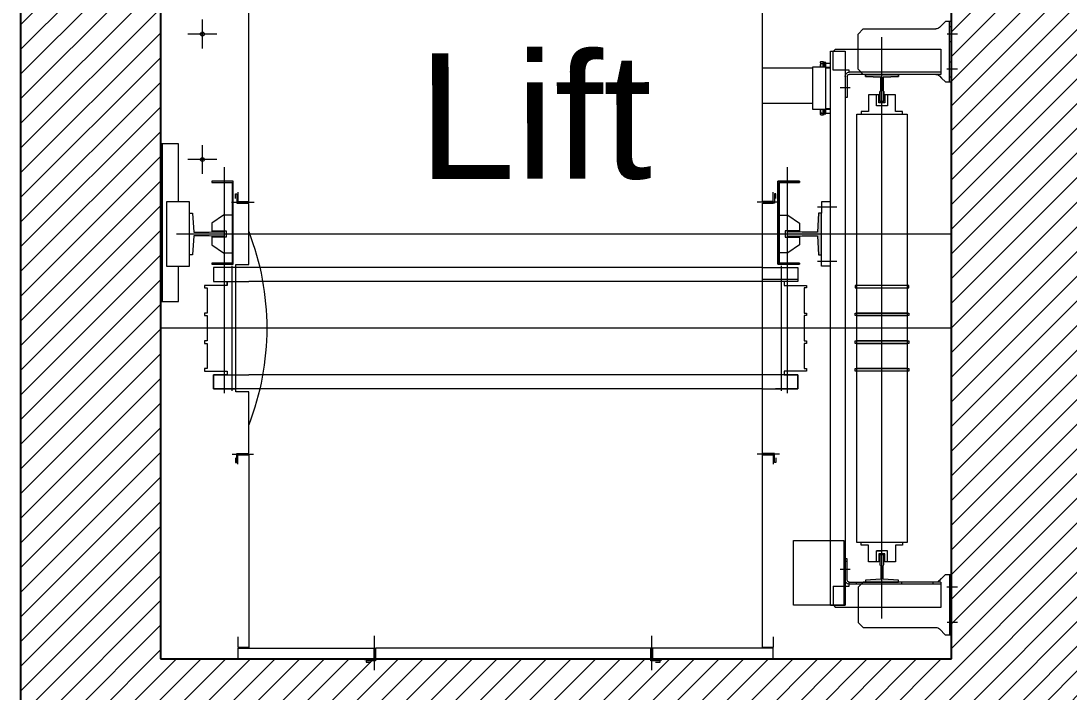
# Model space of a CAD drawing. Header units: metres. Extents: x -322116 to -321123, y -26723 to -26468.
# Drawn here: x -321785.512 to -321783.259, y -26551.816 to -26550.374 of the extents above; entities that cross this region are included whole.
import ezdxf

# ---------------------------------------------------------------- set-up
doc = ezdxf.new("R2010")
doc.units = ezdxf.units.M
doc.header["$LTSCALE"] = 7
doc.header["$MEASUREMENT"] = 0
doc.layers.add('22-1-14-ROAD P2PFGC', color=5, linetype='Continuous')
for name, color, linetype, lineweight in [('A-ANNO-TXT3', 6, 'Continuous', 30), ('A-CONV-EVTR', 2, 'Continuous', 18), ('A-PATT', 8, 'Continuous', 5), ('A-WALL-BLWO', 7, 'Continuous', 40), ('L-Structure', 5, 'Continuous', 15), ('PATT-CONC', 8, 'Continuous', 9), ('plaster', 1, 'Continuous', 0)]:
    doc.layers.add(name, color=color, linetype=linetype, lineweight=lineweight)
doc.styles.get("Standard").update_dxf_attribs({"font": 'romans.shx', "height": 0.5})

# ---------------------------------------------------------------- blocks, each defined once
blk = doc.blocks.new('1 elev')
at = {"layer": 'A-PATT', "extrusion": (2.36417e-21, 1.06473e-05, 1)}
h = blk.add_hatch(color=256, dxfattribs=at)
h.paths.add_polyline_path([(-321710.855, -26488.3134), (-321710.8636, -26488.3134), (-321710.8632, -26488.2917), (-321710.855, -26488.2918)], flags=0)
h.paths.add_polyline_path([(-321710.8625, -26488.2913), (-321710.862, -26488.2902), (-321710.862, -26488.2612), (-321710.8945, -26488.2593), (-321710.8945, -26488.255), (-321710.8241, -26488.255), (-321710.8241, -26488.2593), (-321710.8566, -26488.2612), (-321710.8561, -26488.2913)], flags=0)
for points in [[(-321710.6817, -26488.6632), (-321710.6817, -26488.6605), (-321710.6384, -26488.6605), (-321710.6384, -26488.4872), (-321710.6817, -26488.4872), (-321710.6817, -26488.4845), (-321710.6357, -26488.4845), (-321710.6357, -26488.6632)], [(-321709.4192, -26488.6632), (-321709.4652, -26488.6632), (-321709.4652, -26488.4845), (-321709.4192, -26488.4845), (-321709.4192, -26488.4872), (-321709.4625, -26488.4872), (-321709.4625, -26488.6605), (-321709.4192, -26488.6605)], [(-321710.7296, -26488.6429), (-321710.7296, -26488.5535), (-321710.7231, -26488.5535), (-321710.7207, -26488.5942), (-321710.6876, -26488.5942), (-321710.6832, -26488.5933), (-321710.6557, -26488.5933), (-321710.6557, -26488.6031), (-321710.6832, -26488.6031), (-321710.6876, -26488.6023), (-321710.7207, -26488.6023), (-321710.7231, -26488.6429)]]:
    blk.add_hatch(color=256, dxfattribs=at).paths.add_polyline_path(points, flags=0)
h = blk.add_hatch(color=256, dxfattribs=at)
h.paths.add_polyline_path([(-321710.8945, -26489.3464), (-321710.8945, -26489.3421), (-321710.862, -26489.3401), (-321710.8625, -26489.3101), (-321710.8564, -26489.3104), (-321710.8566, -26489.3112), (-321710.8566, -26489.3401), (-321710.8241, -26489.3421), (-321710.8241, -26489.3464)], flags=0)
h.paths.add_polyline_path([(-321710.8625, -26489.3101), (-321710.8628, -26489.3098), (-321710.8558, -26489.3098)], flags=0)
h.paths.add_polyline_path([(-321710.8632, -26489.3097), (-321710.8636, -26489.3096), (-321710.8636, -26489.288), (-321710.855, -26489.288), (-321710.8554, -26489.3097)], flags=0)
at = {"layer": 'A-CONV-EVTR', "extrusion": (2.36417e-21, 1.06473e-05, 1)}
for p, q in [((-321710.6027, -26488.5284, 0), (-321710.6027, -26488.1145, 0)), ((-321709.4982, -26488.5284, 0), (-321709.4982, -26488.1145, 0)), ((-321711.0087, -26488.1413, 0), (-321710.9957, -26488.1413, 0)), ((-321711.0087, -26488.2712, 0), (-321711.0087, -26488.1413, 0)), ((-321711.0044, -26488.2712, 0), (-321711.0044, -26488.1413, 0)), ((-321710.9957, -26488.1413, 0), (-321710.9827, -26488.1543, 0)), ((-321709.3986, -26488.1993, 0), (-321709.3986, -26488.1374, 0)), ((-321711.0219, -26488.1683, 0), (-321710.9991, -26488.1683, 0)), ((-321711.0044, -26488.1521, 0), (-321711.0087, -26488.1521, 0)), ((-321710.8192, -26488.1575, 0), (-321710.975, -26488.1575, 0)), ((-321710.8084, -26488.1683, 0), (-321710.8192, -26488.1575, 0)), ((-321710.8084, -26488.2008, 0), (-321710.8084, -26488.1683, 0)), ((-321709.4296, -26488.1683, 0), (-321709.3676, -26488.1683, 0)), ((-321711.0044, -26488.1846, 0), (-321711.0087, -26488.1846, 0)), ((-321710.8593, -26489.4245, 0), (-321710.8593, -26488.175, 0)), ((-321710.986, -26488.2008, 0), (-321710.986, -26488.255, 0)), ((-321710.7597, -26488.2008, 0), (-321710.986, -26488.2008, 0)), ((-321710.8084, -26488.2441, 0), (-321710.8084, -26488.2008, 0)), ((-321710.7802, -26488.2052, 0), (-321710.7802, -26489.3962, 0)), ((-321710.7488, -26488.2052, 0), (-321710.7802, -26488.2052, 0)), ((-321710.7553, -26488.2052, 0), (-321710.7597, -26488.2008, 0)), ((-321710.7543, -26488.2062, 0), (-321710.7553, -26488.2052, 0)), ((-321710.7543, -26488.2463, 0), (-321710.7543, -26488.2062, 0)), ((-321710.7488, -26489.3962, 0), (-321710.7488, -26488.2052, 0)), ((-321711.0044, -26488.2279, 0), (-321711.0087, -26488.2279, 0)), ((-321710.7386, -26488.2311, 0), (-321710.7488, -26488.2311, 0)), ((-321710.7386, -26488.2295, 0), (-321710.7348, -26488.2295, 0)), ((-321710.7386, -26488.2409, 0), (-321710.7386, -26488.2295, 0)), ((-321710.738, -26488.2295, 0), (-321710.738, -26488.34, 0)), ((-321710.7348, -26488.2279, 0), (-321710.7348, -26488.2387, 0)), ((-321710.733, -26488.2279, 0), (-321710.7348, -26488.2279, 0)), ((-321710.7329, -26488.2273, 0), (-321710.733, -26488.2387, 0)), ((-321710.733, -26488.2387, 0), (-321710.733, -26488.2279, 0)), ((-321710.728, -26488.2273, 0), (-321710.7329, -26488.2273, 0)), ((-321710.728, -26488.2314, 0), (-321710.7329, -26488.2314, 0)), ((-321710.728, -26488.2273, 0), (-321710.7278, -26488.2276, 0)), ((-321710.7274, -26488.2284, 0), (-321710.728, -26488.2273, 0)), ((-321710.728, -26488.2314, 0), (-321710.7279, -26488.2312, 0)), ((-321710.7278, -26488.2319, 0), (-321710.728, -26488.2314, 0)), ((-321710.7279, -26488.2312, 0), (-321710.7278, -26488.231, 0)), ((-321710.7278, -26488.2276, 0), (-321710.7277, -26488.2279, 0)), ((-321710.7278, -26488.231, 0), (-321710.7277, -26488.2308, 0)), ((-321710.7277, -26488.2325, 0), (-321710.7278, -26488.2319, 0)), ((-321710.7277, -26488.2279, 0), (-321710.7276, -26488.2281, 0)), ((-321710.7277, -26488.2308, 0), (-321710.7276, -26488.2306, 0)), ((-321710.7276, -26488.233, 0), (-321710.7277, -26488.2325, 0)), ((-321710.7277, -26488.2383, 0), (-321710.7276, -26488.2379, 0)), ((-321710.7276, -26488.2281, 0), (-321710.7275, -26488.2284, 0)), ((-321710.7276, -26488.2306, 0), (-321710.7275, -26488.2304, 0)), ((-321710.7275, -26488.2335, 0), (-321710.7276, -26488.233, 0)), ((-321710.7276, -26488.2379, 0), (-321710.7275, -26488.2375, 0)), ((-321710.7275, -26488.2284, 0), (-321710.7274, -26488.2387, 0)), ((-321710.7275, -26488.2302, 0), (-321710.7274, -26488.23, 0)), ((-321710.7275, -26488.2304, 0), (-321710.7275, -26488.2302, 0)), ((-321710.7274, -26488.234, 0), (-321710.7275, -26488.2335, 0)), ((-321710.7275, -26488.2371, 0), (-321710.7274, -26488.2367, 0)), ((-321710.7275, -26488.2375, 0), (-321710.7275, -26488.2371, 0)), ((-321710.7274, -26488.2286, 0), (-321710.7274, -26488.2284, 0)), ((-321710.7274, -26488.2289, 0), (-321710.7274, -26488.2286, 0)), ((-321710.7274, -26488.2291, 0), (-321710.7274, -26488.2289, 0)), ((-321710.7274, -26488.2294, 0), (-321710.7274, -26488.2291, 0)), ((-321710.7274, -26488.2296, 0), (-321710.7274, -26488.2294, 0)), ((-321710.7274, -26488.2298, 0), (-321710.7274, -26488.2296, 0)), ((-321710.7274, -26488.23, 0), (-321710.7274, -26488.2298, 0)), ((-321710.7274, -26488.2345, 0), (-321710.7274, -26488.234, 0)), ((-321710.7274, -26488.235, 0), (-321710.7274, -26488.2345, 0)), ((-321710.7274, -26488.2355, 0), (-321710.7274, -26488.235, 0)), ((-321710.7274, -26488.2359, 0), (-321710.7274, -26488.2355, 0)), ((-321710.7274, -26488.2363, 0), (-321710.7274, -26488.2359, 0)), ((-321710.7274, -26488.2367, 0), (-321710.7274, -26488.2363, 0)), ((-321711.0219, -26488.2441, 0), (-321710.9986, -26488.2441, 0)), ((-321711.0044, -26488.2604, 0), (-321711.0087, -26488.2604, 0)), ((-321710.9827, -26488.2581, 0), (-321710.9876, -26488.2631, 0)), ((-321710.986, -26488.2506, 0), (-321710.7889, -26488.2506, 0)), ((-321710.986, -26488.255, 0), (-321710.7889, -26488.255, 0)), ((-321710.9209, -26488.255, 0), (-321710.8192, -26488.255, 0)), ((-321710.8945, -26488.255, 0), (-321710.8945, -26488.2593, 0)), ((-321710.8241, -26488.255, 0), (-321710.8945, -26488.255, 0)), ((-321710.8945, -26488.2593, 0), (-321710.862, -26488.2612, 0)), ((-321710.8566, -26488.2612, 0), (-321710.8241, -26488.2593, 0)), ((-321710.8241, -26488.2593, 0), (-321710.8241, -26488.255, 0)), ((-321710.8192, -26488.255, 0), (-321710.8084, -26488.2441, 0)), ((-321710.7889, -26488.2463, 0), (-321710.7802, -26488.2463, 0)), ((-321710.7889, -26488.2506, 0), (-321710.7889, -26488.2463, 0)), ((-321710.7846, -26488.2593, 0), (-321710.7846, -26488.3048, 0)), ((-321710.7802, -26488.2463, 0), (-321710.7543, -26488.2463, 0)), ((-321710.7386, -26488.2398, 0), (-321710.7488, -26488.2398, 0)), ((-321710.738, -26488.2409, 0), (-321710.7488, -26488.2409, 0)), ((-321710.7386, -26488.34, 0), (-321710.7386, -26488.2409, 0)), ((-321710.7109, -26488.2387, 0), (-321710.738, -26488.2387, 0)), ((-321710.7278, -26488.2387, 0), (-321710.7277, -26488.2383, 0)), ((-321710.7109, -26488.3308, 0), (-321710.7109, -26488.2387, 0)), ((-321710.6027, -26488.2409, 0), (-321710.7109, -26488.2409, 0)), ((-321710.9957, -26488.2712, 0), (-321711.0087, -26488.2712, 0)), ((-321710.9876, -26488.2631, 0), (-321710.9957, -26488.2712, 0)), ((-321710.862, -26488.2612, 0), (-321710.862, -26488.2902, 0)), ((-321710.8566, -26488.2902, 0), (-321710.8566, -26488.2612, 0)), ((-321710.7696, -26488.2831, 0), (-321710.7907, -26488.2831, 0)), ((-321710.8885, -26488.2988, 0), (-321710.8658, -26488.2988, 0)), ((-321710.8885, -26488.3345, 0), (-321710.8885, -26488.2988, 0)), ((-321710.8712, -26488.2988, 0), (-321710.8712, -26488.3226, 0)), ((-321710.8658, -26488.2988, 0), (-321710.8658, -26488.3161, 0)), ((-321710.8636, -26488.2918, 0), (-321710.8636, -26488.3134, 0)), ((-321710.855, -26488.3134, 0), (-321710.855, -26488.2918, 0)), ((-321710.8528, -26488.2988, 0), (-321710.8301, -26488.2988, 0)), ((-321710.8528, -26488.3161, 0), (-321710.8528, -26488.2988, 0)), ((-321710.8474, -26488.3226, 0), (-321710.8474, -26488.2988, 0)), ((-321710.8301, -26488.2988, 0), (-321710.8301, -26488.3345, 0)), ((-321710.7846, -26488.3048, 0), (-321710.7802, -26488.3048, 0)), ((-321710.8712, -26488.3226, 0), (-321710.8593, -26488.3226, 0)), ((-321710.8658, -26488.3161, 0), (-321710.8593, -26488.3161, 0)), ((-321710.8636, -26488.3134, 0), (-321710.855, -26488.3134, 0)), ((-321710.8593, -26488.3161, 0), (-321710.8528, -26488.3161, 0)), ((-321710.8593, -26488.3226, 0), (-321710.8474, -26488.3226, 0)), ((-321710.6027, -26488.3167, 0), (-321710.7109, -26488.3167, 0)), ((-321710.9134, -26488.3405, 0), (-321710.9134, -26488.8819, 0)), ((-321710.8052, -26488.3405, 0), (-321710.9134, -26488.3405, 0)), ((-321710.9037, -26488.3345, 0), (-321710.8885, -26488.3345, 0)), ((-321710.9037, -26488.3405, 0), (-321710.9037, -26488.3345, 0)), ((-321710.8301, -26488.3345, 0), (-321710.8149, -26488.3345, 0)), ((-321710.8149, -26488.3345, 0), (-321710.8149, -26488.3405, 0)), ((-321710.8052, -26488.8819, 0), (-321710.8052, -26488.3405, 0)), ((-321710.738, -26488.3286, 0), (-321710.7488, -26488.3286, 0)), ((-321710.7386, -26488.3297, 0), (-321710.7488, -26488.3297, 0)), ((-321710.7386, -26488.3383, 0), (-321710.7488, -26488.3383, 0)), ((-321710.7386, -26488.34, 0), (-321710.7386, -26488.3286, 0)), ((-321710.7348, -26488.34, 0), (-321710.7386, -26488.34, 0)), ((-321710.738, -26488.34, 0), (-321710.7386, -26488.34, 0)), ((-321710.738, -26488.3308, 0), (-321710.7109, -26488.3308, 0)), ((-321710.7348, -26488.34, 0), (-321710.738, -26488.34, 0)), ((-321710.7348, -26488.3308, 0), (-321710.7348, -26488.34, 0)), ((-321710.7348, -26488.3416, 0), (-321710.7348, -26488.3308, 0)), ((-321710.733, -26488.3416, 0), (-321710.7348, -26488.3416, 0)), ((-321710.733, -26488.3308, 0), (-321710.733, -26488.3416, 0)), ((-321710.7329, -26488.3421, 0), (-321710.733, -26488.3308, 0)), ((-321710.728, -26488.3381, 0), (-321710.7329, -26488.3381, 0)), ((-321710.728, -26488.3421, 0), (-321710.7329, -26488.3421, 0)), ((-321710.7278, -26488.3375, 0), (-321710.728, -26488.3381, 0)), ((-321710.728, -26488.3381, 0), (-321710.7279, -26488.3383, 0)), ((-321710.7274, -26488.341, 0), (-321710.728, -26488.3421, 0)), ((-321710.728, -26488.3421, 0), (-321710.7278, -26488.3419, 0)), ((-321710.7279, -26488.3383, 0), (-321710.7278, -26488.3385, 0)), ((-321710.7278, -26488.3308, 0), (-321710.7277, -26488.3312, 0)), ((-321710.7277, -26488.337, 0), (-321710.7278, -26488.3375, 0)), ((-321710.7278, -26488.3385, 0), (-321710.7277, -26488.3387, 0)), ((-321710.7278, -26488.3419, 0), (-321710.7277, -26488.3416, 0)), ((-321710.7277, -26488.3312, 0), (-321710.7276, -26488.3316, 0)), ((-321710.7276, -26488.3365, 0), (-321710.7277, -26488.337, 0)), ((-321710.7277, -26488.3387, 0), (-321710.7276, -26488.3389, 0)), ((-321710.7277, -26488.3416, 0), (-321710.7276, -26488.3414, 0)), ((-321710.7276, -26488.3316, 0), (-321710.7275, -26488.332, 0)), ((-321710.7275, -26488.336, 0), (-321710.7276, -26488.3365, 0)), ((-321710.7276, -26488.3389, 0), (-321710.7275, -26488.3391, 0)), ((-321710.7276, -26488.3414, 0), (-321710.7275, -26488.3411, 0)), ((-321710.7275, -26488.3411, 0), (-321710.7274, -26488.3308, 0)), ((-321710.7275, -26488.332, 0), (-321710.7275, -26488.3324, 0)), ((-321710.7275, -26488.3324, 0), (-321710.7274, -26488.3328, 0)), ((-321710.7274, -26488.3355, 0), (-321710.7275, -26488.336, 0)), ((-321710.7275, -26488.3391, 0), (-321710.7275, -26488.3393, 0)), ((-321710.7275, -26488.3393, 0), (-321710.7274, -26488.3395, 0)), ((-321710.7274, -26488.3328, 0), (-321710.7274, -26488.3332, 0)), ((-321710.7274, -26488.3332, 0), (-321710.7274, -26488.3336, 0)), ((-321710.7274, -26488.3336, 0), (-321710.7274, -26488.334, 0)), ((-321710.7274, -26488.334, 0), (-321710.7274, -26488.3345, 0)), ((-321710.7274, -26488.3345, 0), (-321710.7274, -26488.335, 0)), ((-321710.7274, -26488.335, 0), (-321710.7274, -26488.3355, 0)), ((-321710.7274, -26488.3395, 0), (-321710.7274, -26488.3397, 0)), ((-321710.7274, -26488.3397, 0), (-321710.7274, -26488.3399, 0)), ((-321710.7274, -26488.3399, 0), (-321710.7274, -26488.3401, 0)), ((-321710.7274, -26488.3401, 0), (-321710.7274, -26488.3404, 0)), ((-321710.7274, -26488.3404, 0), (-321710.7274, -26488.3406, 0)), ((-321710.7274, -26488.3406, 0), (-321710.7274, -26488.3409, 0)), ((-321710.7274, -26488.3409, 0), (-321710.7274, -26488.341, 0)), ((-321709.3986, -26488.4689, 0), (-321709.3986, -26488.407, 0)), ((-321709.3477, -26488.4044, 0), (-321709.3087, -26488.4044, 0)), ((-321709.3477, -26488.5292, 0), (-321709.3477, -26488.4044, 0)), ((-321709.3132, -26488.7433, 0), (-321709.3132, -26488.4044, 0)), ((-321709.3087, -26488.4044, 0), (-321709.3087, -26488.5738, 0)), ((-321709.4296, -26488.438, 0), (-321709.3676, -26488.438, 0)), ((-321710.6557, -26488.4548, 0), (-321710.6557, -26488.9404, 0)), ((-321709.4452, -26488.4548, 0), (-321709.4452, -26488.9404, 0)), ((-321709.3477, -26488.5183, 0), (-321709.3477, -26488.4454, 0)), ((-321710.6817, -26488.4845, 0), (-321710.6817, -26488.4872, 0)), ((-321710.6357, -26488.4845, 0), (-321710.6817, -26488.4845, 0)), ((-321710.6357, -26488.5982, 0), (-321710.6357, -26488.4845, 0)), ((-321709.4652, -26488.4845, 0), (-321709.4192, -26488.4845, 0)), ((-321709.4652, -26488.5982, 0), (-321709.4652, -26488.4845, 0)), ((-321709.4192, -26488.4845, 0), (-321709.4192, -26488.4872, 0)), ((-321710.6817, -26488.4872, 0), (-321710.6384, -26488.4872, 0)), ((-321710.6384, -26488.4872, 0), (-321710.6384, -26488.5982, 0)), ((-321710.6257, -26488.5284, 0), (-321710.6257, -26488.5083, 0)), ((-321709.4752, -26488.5083, 0), (-321709.4752, -26488.5284, 0)), ((-321709.4625, -26488.4872, 0), (-321709.4625, -26488.5982, 0)), ((-321709.4192, -26488.4872, 0), (-321709.4625, -26488.4872, 0)), ((-321710.7491, -26488.5292, 0), (-321710.7296, -26488.5292, 0)), ((-321710.7296, -26488.5292, 0), (-321710.7296, -26488.5535, 0)), ((-321710.6394, -26488.53, 0), (-321710.5912, -26488.53, 0)), ((-321710.6311, -26488.5119, 0), (-321710.6284, -26488.5119, 0)), ((-321710.6311, -26488.5219, 0), (-321710.6311, -26488.5119, 0)), ((-321710.6284, -26488.5119, 0), (-321710.6284, -26488.5316, 0)), ((-321710.6257, -26488.5284, 0), (-321710.6027, -26488.5284, 0)), ((-321710.6027, -26488.5284, 0), (-321710.6257, -26488.5284, 0)), ((-321709.4615, -26488.53, 0), (-321709.5097, -26488.53, 0)), ((-321709.4752, -26488.5284, 0), (-321709.4982, -26488.5284, 0)), ((-321709.4725, -26488.5119, 0), (-321709.4725, -26488.5316, 0)), ((-321709.4698, -26488.5119, 0), (-321709.4725, -26488.5119, 0)), ((-321709.4698, -26488.5219, 0), (-321709.4698, -26488.5119, 0)), ((-321709.3712, -26488.5292, 0), (-321709.3214, -26488.5292, 0)), ((-321709.3712, -26488.6672, 0), (-321709.3712, -26488.5292, 0)), ((-321709.3214, -26488.5292, 0), (-321709.3214, -26488.6672, 0)), ((-321710.7209, -26488.54, 0), (-321710.7625, -26488.54, 0)), ((-321710.6284, -26488.5316, 0), (-321710.6027, -26488.5316, 0)), ((-321710.6027, -26488.5316, 0), (-321710.6254, -26488.5316, 0)), ((-321710.6027, -26489.0698, 0), (-321710.6027, -26488.5316, 0)), ((-321709.4725, -26488.5316, 0), (-321709.4982, -26488.5316, 0)), ((-321709.4982, -26488.6637, 0), (-321709.4982, -26488.5323, 0)), ((-321710.7296, -26488.6429, 0), (-321710.7296, -26488.5535, 0)), ((-321710.7296, -26488.5535, 0), (-321710.7231, -26488.5535, 0)), ((-321710.7231, -26488.5535, 0), (-321710.7207, -26488.5942, 0)), ((-321710.6568, -26488.5576, 0), (-321710.6817, -26488.5749, 0)), ((-321710.6817, -26488.5749, 0), (-321710.6817, -26488.5912, 0)), ((-321710.6384, -26488.5576, 0), (-321710.6568, -26488.5576, 0)), ((-321709.4625, -26488.5576, 0), (-321709.4441, -26488.5576, 0)), ((-321709.4441, -26488.5576, 0), (-321709.4192, -26488.5749, 0)), ((-321709.4192, -26488.5749, 0), (-321709.4192, -26488.5912, 0)), ((-321709.3777, -26488.5535, 0), (-321709.3802, -26488.5942, 0)), ((-321709.3712, -26488.5535, 0), (-321709.3777, -26488.5535, 0)), ((-321709.3712, -26488.6429, 0), (-321709.3712, -26488.5535, 0)), ((-321709.3087, -26488.5738, 0), (-321709.3087, -26488.7433, 0)), ((-321711.0087, -26488.5982, 0), (-321709.3427, -26488.5982, 0)), ((-321710.7207, -26488.5942, 0), (-321710.6876, -26488.5942, 0)), ((-321710.6876, -26488.5942, 0), (-321710.6832, -26488.5933, 0)), ((-321710.6832, -26488.5933, 0), (-321710.6557, -26488.5933, 0)), ((-321710.6817, -26488.5912, 0), (-321710.6514, -26488.5912, 0)), ((-321710.6557, -26488.5933, 0), (-321710.6557, -26488.6031, 0)), ((-321710.6514, -26488.5912, 0), (-321710.6514, -26488.5982, 0)), ((-321710.6514, -26488.5982, 0), (-321710.6514, -26488.6053, 0)), ((-321710.6384, -26488.5982, 0), (-321710.6384, -26488.6605, 0)), ((-321710.6357, -26488.6632, 0), (-321710.6357, -26488.5982, 0)), ((-321709.4652, -26488.6632, 0), (-321709.4652, -26488.5982, 0)), ((-321709.4625, -26488.5982, 0), (-321709.4625, -26488.6605, 0)), ((-321709.4495, -26488.5912, 0), (-321709.4495, -26488.5982, 0)), ((-321709.4192, -26488.5912, 0), (-321709.4495, -26488.5912, 0)), ((-321709.4495, -26488.5982, 0), (-321709.4495, -26488.6053, 0)), ((-321709.4452, -26488.5933, 0), (-321709.4452, -26488.6031, 0)), ((-321709.4176, -26488.5933, 0), (-321709.4452, -26488.5933, 0)), ((-321709.4133, -26488.5942, 0), (-321709.4176, -26488.5933, 0)), ((-321709.3802, -26488.5942, 0), (-321709.4133, -26488.5942, 0)), ((-321710.7207, -26488.6023, 0), (-321710.7231, -26488.6429, 0)), ((-321710.6876, -26488.6023, 0), (-321710.7207, -26488.6023, 0)), ((-321710.6832, -26488.6031, 0), (-321710.6876, -26488.6023, 0)), ((-321710.6557, -26488.6031, 0), (-321710.6832, -26488.6031, 0)), ((-321710.6817, -26488.6053, 0), (-321710.6817, -26488.6215, 0)), ((-321710.6514, -26488.6053, 0), (-321710.6817, -26488.6053, 0)), ((-321709.4495, -26488.6053, 0), (-321709.4192, -26488.6053, 0)), ((-321709.4452, -26488.6031, 0), (-321709.4176, -26488.6031, 0)), ((-321709.4192, -26488.6053, 0), (-321709.4192, -26488.6215, 0)), ((-321709.4176, -26488.6031, 0), (-321709.4133, -26488.6023, 0)), ((-321709.4133, -26488.6023, 0), (-321709.3802, -26488.6023, 0)), ((-321709.3802, -26488.6023, 0), (-321709.3777, -26488.6429, 0)), ((-321710.7231, -26488.6429, 0), (-321710.7296, -26488.6429, 0)), ((-321710.7296, -26488.6672, 0), (-321710.7296, -26488.6429, 0)), ((-321710.6817, -26488.6215, 0), (-321710.6568, -26488.6388, 0)), ((-321710.6568, -26488.6388, 0), (-321710.6384, -26488.6388, 0)), ((-321709.4441, -26488.6388, 0), (-321709.4625, -26488.6388, 0)), ((-321709.4192, -26488.6215, 0), (-321709.4441, -26488.6388, 0)), ((-321709.3777, -26488.6429, 0), (-321709.3712, -26488.6429, 0)), ((-321710.7209, -26488.6564, 0), (-321710.7625, -26488.6564, 0)), ((-321710.6817, -26488.6605, 0), (-321710.6817, -26488.6632, 0)), ((-321710.6384, -26488.6605, 0), (-321710.6817, -26488.6605, 0)), ((-321710.6817, -26488.6632, 0), (-321710.6357, -26488.6632, 0)), ((-321709.4706, -26488.6637, 0), (-321709.4982, -26488.6637, 0)), ((-321709.4706, -26488.9377, 0), (-321709.4706, -26488.6637, 0)), ((-321709.4192, -26488.6632, 0), (-321709.4652, -26488.6632, 0)), ((-321709.4625, -26488.6605, 0), (-321709.4192, -26488.6605, 0)), ((-321709.4192, -26488.6605, 0), (-321709.4192, -26488.6632, 0)), ((-321710.7491, -26488.6672, 0), (-321710.7296, -26488.6672, 0)), ((-321710.6785, -26488.6702, 0), (-321710.6785, -26488.7005, 0)), ((-321710.6027, -26488.6702, 0), (-321710.6785, -26488.6702, 0)), ((-321710.6785, -26488.6702, 0), (-321710.6785, -26488.7005, 0)), ((-321710.6303, -26488.6702, 0), (-321710.6785, -26488.6702, 0)), ((-321710.6433, -26488.9351, 0), (-321710.6433, -26488.6663, 0)), ((-321710.6027, -26488.6702, 0), (-321710.0667, -26488.6702, 0)), ((-321710.0667, -26488.6702, 0), (-321709.4982, -26488.6702, 0)), ((-321709.4982, -26488.6702, 0), (-321709.4224, -26488.6702, 0)), ((-321709.4706, -26488.6702, 0), (-321709.4224, -26488.6702, 0)), ((-321709.463, -26488.9351, 0), (-321709.463, -26488.6663, 0)), ((-321709.4224, -26488.6702, 0), (-321709.4224, -26488.7005, 0)), ((-321709.4224, -26488.6702, 0), (-321709.4224, -26488.7005, 0)), ((-321709.3214, -26488.6672, 0), (-321709.3712, -26488.6672, 0)), ((-321709.3477, -26488.7433, 0), (-321709.3477, -26488.6672, 0)), ((-321710.9167, -26488.7087, 0), (-321710.8593, -26488.7087, 0)), ((-321710.9167, -26488.7141, 0), (-321710.9167, -26488.7087, 0)), ((-321710.8593, -26488.7087, 0), (-321710.8019, -26488.7087, 0)), ((-321710.8019, -26488.7087, 0), (-321710.8019, -26488.7141, 0)), ((-321710.6974, -26488.7087, 0), (-321710.6974, -26488.7141, 0)), ((-321710.6492, -26488.7087, 0), (-321710.6974, -26488.7087, 0)), ((-321710.6785, -26488.6962, 0), (-321710.6027, -26488.6962, 0)), ((-321710.6785, -26488.7005, 0), (-321710.6027, -26488.7005, 0)), ((-321710.6785, -26488.7005, 0), (-321710.6492, -26488.7005, 0)), ((-321710.6492, -26488.7005, 0), (-321710.6492, -26488.7087, 0)), ((-321710.6027, -26488.7005, 0), (-321710.0667, -26488.7005, 0)), ((-321710.0667, -26488.7005, 0), (-321709.4982, -26488.7005, 0)), ((-321709.4224, -26488.7005, 0), (-321709.4982, -26488.7005, 0)), ((-321709.4516, -26488.7087, 0), (-321709.4516, -26488.7005, 0)), ((-321709.4516, -26488.7005, 0), (-321709.4516, -26488.7087, 0)), ((-321709.4224, -26488.7005, 0), (-321709.4516, -26488.7005, 0)), ((-321709.4516, -26488.7087, 0), (-321709.4035, -26488.7087, 0)), ((-321709.4035, -26488.7087, 0), (-321709.4035, -26488.7141, 0)), ((-321710.8593, -26488.7141, 0), (-321710.9167, -26488.7141, 0)), ((-321710.9134, -26488.7141, 0), (-321710.9134, -26488.7682, 0)), ((-321710.8593, -26488.7141, 0), (-321710.9134, -26488.7141, 0)), ((-321710.8019, -26488.7141, 0), (-321710.8593, -26488.7141, 0)), ((-321710.8052, -26488.7141, 0), (-321710.8593, -26488.7141, 0)), ((-321710.8052, -26488.7682, 0), (-321710.8052, -26488.7141, 0)), ((-321710.6974, -26488.7141, 0), (-321710.692, -26488.7141, 0)), ((-321710.692, -26488.7141, 0), (-321710.692, -26488.7682, 0)), ((-321709.4089, -26488.7141, 0), (-321709.4089, -26488.7682, 0)), ((-321709.4035, -26488.7141, 0), (-321709.4089, -26488.7141, 0)), ((-321709.3087, -26488.7433, 0), (-321709.3477, -26488.7433, 0)), ((-321710.9167, -26488.7682, 0), (-321710.9167, -26488.7736, 0)), ((-321710.8593, -26488.7682, 0), (-321710.9167, -26488.7682, 0)), ((-321710.9167, -26488.7736, 0), (-321710.8593, -26488.7736, 0)), ((-321710.9134, -26488.7682, 0), (-321710.8593, -26488.7682, 0)), ((-321710.9134, -26488.7736, 0), (-321710.9134, -26488.8278, 0)), ((-321710.8593, -26488.7736, 0), (-321710.9134, -26488.7736, 0)), ((-321710.8019, -26488.7682, 0), (-321710.8593, -26488.7682, 0)), ((-321710.8593, -26488.7682, 0), (-321710.8052, -26488.7682, 0)), ((-321710.8593, -26488.7736, 0), (-321710.8019, -26488.7736, 0)), ((-321710.8052, -26488.7736, 0), (-321710.8593, -26488.7736, 0)), ((-321710.8052, -26488.8278, 0), (-321710.8052, -26488.7736, 0)), ((-321710.8019, -26488.7736, 0), (-321710.8019, -26488.7682, 0)), ((-321710.6974, -26488.7682, 0), (-321710.6974, -26488.7736, 0)), ((-321710.692, -26488.7682, 0), (-321710.6974, -26488.7682, 0)), ((-321710.6974, -26488.7736, 0), (-321710.692, -26488.7736, 0)), ((-321710.692, -26488.7736, 0), (-321710.692, -26488.8278, 0)), ((-321709.4089, -26488.7682, 0), (-321709.4035, -26488.7682, 0)), ((-321709.4089, -26488.7736, 0), (-321709.4089, -26488.8278, 0)), ((-321709.4035, -26488.7736, 0), (-321709.4089, -26488.7736, 0)), ((-321709.4035, -26488.7682, 0), (-321709.4035, -26488.7736, 0)), ((-321711.0087, -26488.8007, 0), (-321709.3087, -26488.8007, 0)), ((-321710.9167, -26488.8278, 0), (-321710.9167, -26488.8332, 0)), ((-321710.8593, -26488.8278, 0), (-321710.9167, -26488.8278, 0)), ((-321710.9167, -26488.8332, 0), (-321710.8593, -26488.8332, 0)), ((-321710.9134, -26488.8278, 0), (-321710.8593, -26488.8278, 0)), ((-321710.9134, -26488.8332, 0), (-321710.9134, -26488.8873, 0)), ((-321710.8593, -26488.8332, 0), (-321710.9134, -26488.8332, 0)), ((-321710.8593, -26488.8278, 0), (-321710.8052, -26488.8278, 0)), ((-321710.8019, -26488.8278, 0), (-321710.8593, -26488.8278, 0)), ((-321710.8593, -26488.8332, 0), (-321710.8019, -26488.8332, 0)), ((-321710.8052, -26488.8332, 0), (-321710.8593, -26488.8332, 0)), ((-321710.8052, -26488.8873, 0), (-321710.8052, -26488.8332, 0)), ((-321710.8019, -26488.8332, 0), (-321710.8019, -26488.8278, 0)), ((-321710.6974, -26488.8278, 0), (-321710.6974, -26488.8332, 0)), ((-321710.692, -26488.8278, 0), (-321710.6974, -26488.8278, 0)), ((-321710.6974, -26488.8332, 0), (-321710.692, -26488.8332, 0)), ((-321710.692, -26488.8332, 0), (-321710.692, -26488.8873, 0)), ((-321709.4089, -26488.8278, 0), (-321709.4035, -26488.8278, 0)), ((-321709.4089, -26488.8332, 0), (-321709.4089, -26488.8873, 0)), ((-321709.4035, -26488.8332, 0), (-321709.4089, -26488.8332, 0)), ((-321709.4035, -26488.8278, 0), (-321709.4035, -26488.8332, 0)), ((-321710.9167, -26488.8873, 0), (-321710.9167, -26488.8927, 0)), ((-321710.8593, -26488.8873, 0), (-321710.9167, -26488.8873, 0)), ((-321710.9134, -26488.8819, 0), (-321710.9134, -26489.2609, 0)), ((-321710.9134, -26488.8873, 0), (-321710.8593, -26488.8873, 0)), ((-321710.8593, -26488.8873, 0), (-321710.8052, -26488.8873, 0)), ((-321710.8019, -26488.8873, 0), (-321710.8593, -26488.8873, 0)), ((-321710.8052, -26489.2609, 0), (-321710.8052, -26488.8819, 0)), ((-321710.8019, -26488.8927, 0), (-321710.8019, -26488.8873, 0)), ((-321710.6974, -26488.8873, 0), (-321710.6974, -26488.8927, 0)), ((-321710.692, -26488.8873, 0), (-321710.6974, -26488.8873, 0)), ((-321709.4089, -26488.8873, 0), (-321709.4035, -26488.8873, 0)), ((-321709.4035, -26488.8873, 0), (-321709.4035, -26488.8927, 0)), ((-321710.9167, -26488.8927, 0), (-321710.8593, -26488.8927, 0)), ((-321710.8593, -26488.8927, 0), (-321710.8019, -26488.8927, 0)), ((-321710.6974, -26488.8927, 0), (-321710.6492, -26488.8927, 0)), ((-321710.6785, -26488.9009, 0), (-321710.6027, -26488.9009, 0)), ((-321710.6785, -26488.9312, 0), (-321710.6785, -26488.9009, 0)), ((-321710.6785, -26488.9009, 0), (-321710.6785, -26488.9312, 0)), ((-321710.6492, -26488.9009, 0), (-321710.6785, -26488.9009, 0)), ((-321710.6492, -26488.8927, 0), (-321710.6492, -26488.9009, 0)), ((-321710.6027, -26488.9009, 0), (-321710.0667, -26488.9009, 0)), ((-321710.0667, -26488.9009, 0), (-321709.4982, -26488.9009, 0)), ((-321709.4224, -26488.9009, 0), (-321709.4982, -26488.9009, 0)), ((-321709.4516, -26488.8927, 0), (-321709.4516, -26488.9009, 0)), ((-321709.4516, -26488.8927, 0), (-321709.4516, -26488.9009, 0)), ((-321709.4035, -26488.8927, 0), (-321709.4516, -26488.8927, 0)), ((-321709.4516, -26488.9009, 0), (-321709.4224, -26488.9009, 0)), ((-321709.4224, -26488.9312, 0), (-321709.4224, -26488.9009, 0)), ((-321709.4224, -26488.9009, 0), (-321709.4224, -26488.9312, 0)), ((-321710.6027, -26488.9312, 0), (-321710.6785, -26488.9312, 0)), ((-321710.6785, -26488.9312, 0), (-321710.6303, -26488.9312, 0)), ((-321710.6027, -26488.9312, 0), (-321710.0667, -26488.9312, 0)), ((-321710.0667, -26488.9312, 0), (-321709.4982, -26488.9312, 0)), ((-321709.4982, -26488.9312, 0), (-321709.4224, -26488.9312, 0)), ((-321709.4224, -26488.9312, 0), (-321709.4706, -26488.9312, 0)), ((-321709.4982, -26488.9377, 0), (-321709.4706, -26488.9377, 0)), ((-321709.4982, -26489.0694, 0), (-321709.4982, -26488.9377, 0)), ((-321710.6394, -26489.0714, 0), (-321710.5912, -26489.0714, 0)), ((-321710.6383, -26489.0714, 0), (-321710.5923, -26489.0714, 0)), ((-321710.6284, -26489.0698, 0), (-321710.6027, -26489.0698, 0)), ((-321710.6284, -26489.0895, 0), (-321710.6284, -26489.0698, 0)), ((-321710.6254, -26489.0698, 0), (-321710.6027, -26489.0698, 0)), ((-321709.4626, -26489.0714, 0), (-321709.5086, -26489.0714, 0)), ((-321709.4725, -26489.0698, 0), (-321709.4982, -26489.0698, 0)), ((-321709.4725, -26489.0895, 0), (-321709.4725, -26489.0698, 0)), ((-321710.6311, -26489.0795, 0), (-321710.6311, -26489.0895, 0)), ((-321710.6311, -26489.0895, 0), (-321710.6284, -26489.0895, 0)), ((-321710.6257, -26489.073, 0), (-321710.6257, -26489.0931, 0)), ((-321710.6027, -26489.073, 0), (-321710.6257, -26489.073, 0)), ((-321710.6027, -26489.073, 0), (-321710.6254, -26489.073, 0)), ((-321710.6027, -26489.487, 0), (-321710.6027, -26489.073, 0)), ((-321709.4982, -26489.073, 0), (-321709.4982, -26489.487, 0)), ((-321709.4752, -26489.073, 0), (-321709.4982, -26489.073, 0)), ((-321709.4982, -26489.0737, 0), (-321709.4982, -26489.4065, 0)), ((-321709.4752, -26489.0931, 0), (-321709.4752, -26489.073, 0)), ((-321709.4698, -26489.0895, 0), (-321709.4725, -26489.0895, 0)), ((-321709.4698, -26489.0795, 0), (-321709.4698, -26489.0895, 0)), ((-321710.9134, -26489.2609, 0), (-321710.8052, -26489.2609, 0)), ((-321710.9037, -26489.2609, 0), (-321710.9037, -26489.2668, 0)), ((-321710.9037, -26489.2668, 0), (-321710.8885, -26489.2668, 0)), ((-321710.8885, -26489.2668, 0), (-321710.8885, -26489.3026, 0)), ((-321710.8301, -26489.2668, 0), (-321710.8149, -26489.2668, 0)), ((-321710.8301, -26489.3026, 0), (-321710.8301, -26489.2668, 0)), ((-321710.8149, -26489.2668, 0), (-321710.8149, -26489.2609, 0)), ((-321710.6693, -26489.2566, 0), (-321710.7775, -26489.2566, 0)), ((-321710.7775, -26489.2566, 0), (-321710.7775, -26489.3962, 0)), ((-321710.6693, -26489.3962, 0), (-321710.6693, -26489.2566, 0)), ((-321710.8712, -26489.2788, 0), (-321710.8593, -26489.2788, 0)), ((-321710.8712, -26489.3026, 0), (-321710.8712, -26489.2788, 0)), ((-321710.8658, -26489.2853, 0), (-321710.8593, -26489.2853, 0)), ((-321710.8658, -26489.3026, 0), (-321710.8658, -26489.2853, 0)), ((-321710.8636, -26489.288, 0), (-321710.855, -26489.288, 0)), ((-321710.8636, -26489.3096, 0), (-321710.8636, -26489.288, 0)), ((-321710.8593, -26489.2788, 0), (-321710.8474, -26489.2788, 0)), ((-321710.8474, -26489.2788, 0), (-321710.8593, -26489.2788, 0)), ((-321710.8593, -26489.2853, 0), (-321710.8528, -26489.2853, 0)), ((-321710.855, -26489.288, 0), (-321710.855, -26489.3096, 0)), ((-321710.8528, -26489.2853, 0), (-321710.8528, -26489.3026, 0)), ((-321710.8474, -26489.3026, 0), (-321710.8474, -26489.2788, 0)), ((-321710.7846, -26489.2966, 0), (-321710.7802, -26489.2966, 0)), ((-321710.7846, -26489.3421, 0), (-321710.7846, -26489.2966, 0)), ((-321710.8885, -26489.3026, 0), (-321710.8658, -26489.3026, 0)), ((-321710.862, -26489.3401, 0), (-321710.862, -26489.3112, 0)), ((-321710.8566, -26489.3112, 0), (-321710.8566, -26489.3401, 0)), ((-321710.8528, -26489.3026, 0), (-321710.8301, -26489.3026, 0)), ((-321710.7696, -26489.3183, 0), (-321710.7907, -26489.3183, 0)), ((-321710.7846, -26489.302, 0), (-321710.7802, -26489.302, 0)), ((-321711.0087, -26489.3302, 0), (-321711.0087, -26489.4601, 0)), ((-321710.9957, -26489.3302, 0), (-321711.0087, -26489.3302, 0)), ((-321711.0044, -26489.341, 0), (-321711.0087, -26489.341, 0)), ((-321711.0044, -26489.3302, 0), (-321711.0044, -26489.4601, 0)), ((-321710.9876, -26489.3383, 0), (-321710.9957, -26489.3302, 0)), ((-321710.9827, -26489.3433, 0), (-321710.9876, -26489.3383, 0)), ((-321710.8945, -26489.3421, 0), (-321710.862, -26489.3401, 0)), ((-321710.8566, -26489.3401, 0), (-321710.8241, -26489.3421, 0)), ((-321711.0219, -26489.3573, 0), (-321710.9986, -26489.3573, 0)), ((-321710.986, -26489.3464, 0), (-321710.986, -26489.4006, 0)), ((-321710.986, -26489.3464, 0), (-321710.8945, -26489.3464, 0)), ((-321710.986, -26489.3508, 0), (-321710.7889, -26489.3508, 0)), ((-321710.9687, -26489.3464, 0), (-321710.9687, -26489.3508, 0)), ((-321710.9209, -26489.3464, 0), (-321710.8192, -26489.3464, 0)), ((-321710.9015, -26489.3464, 0), (-321710.9015, -26489.3508, 0)), ((-321710.8945, -26489.3464, 0), (-321710.8945, -26489.3421, 0)), ((-321710.8241, -26489.3464, 0), (-321710.8945, -26489.3464, 0)), ((-321710.8241, -26489.3421, 0), (-321710.8241, -26489.3464, 0)), ((-321710.7889, -26489.3464, 0), (-321710.8241, -26489.3464, 0)), ((-321710.8192, -26489.3464, 0), (-321710.8084, -26489.3573, 0)), ((-321710.8171, -26489.3464, 0), (-321710.8171, -26489.3508, 0)), ((-321710.8084, -26489.3573, 0), (-321710.8084, -26489.4006, 0)), ((-321710.8041, -26489.3464, 0), (-321710.8041, -26489.3508, 0)), ((-321710.7889, -26489.3508, 0), (-321710.7889, -26489.3464, 0)), ((-321710.7889, -26489.3551, 0), (-321710.7889, -26489.3508, 0)), ((-321710.7802, -26489.3551, 0), (-321710.7889, -26489.3551, 0)), ((-321710.7543, -26489.3551, 0), (-321710.7802, -26489.3551, 0)), ((-321710.7543, -26489.3551, 0), (-321710.7543, -26489.3952, 0)), ((-321711.0044, -26489.3735, 0), (-321711.0087, -26489.3735, 0)), ((-321710.986, -26489.4006, 0), (-321710.7597, -26489.4006, 0)), ((-321710.8084, -26489.4006, 0), (-321710.8084, -26489.4331, 0)), ((-321710.7802, -26489.3962, 0), (-321710.7488, -26489.3962, 0)), ((-321710.7488, -26489.3962, 0), (-321710.7802, -26489.3962, 0)), ((-321710.7775, -26489.3962, 0), (-321710.6693, -26489.3962, 0)), ((-321710.7553, -26489.3962, 0), (-321710.7597, -26489.4006, 0)), ((-321710.7543, -26489.3952, 0), (-321710.7553, -26489.3962, 0)), ((-321711.0044, -26489.4168, 0), (-321711.0087, -26489.4168, 0)), ((-321711.0219, -26489.4331, 0), (-321710.9991, -26489.4331, 0)), ((-321711.0044, -26489.4493, 0), (-321711.0087, -26489.4493, 0)), ((-321710.9957, -26489.4601, 0), (-321710.9827, -26489.4471, 0)), ((-321710.8192, -26489.4439, 0), (-321710.975, -26489.4439, 0)), ((-321710.8084, -26489.4331, 0), (-321710.8192, -26489.4439, 0)), ((-321711.0087, -26489.4601, 0), (-321710.9957, -26489.4601, 0)), ((-321710.6254, -26489.4643, 0), (-321710.6254, -26489.487, 0)), ((-321710.3645, -26489.536, 0), (-321710.3645, -26489.4622, 0)), ((-321709.7689, -26489.536, 0), (-321709.7689, -26489.4622, 0)), ((-321709.4755, -26489.487, 0), (-321709.4755, -26489.4643, 0)), ((-321710.6254, -26489.487, 0), (-321710.6027, -26489.487, 0)), ((-321710.6254, -26489.4883, 0), (-321710.3661, -26489.4883, 0)), ((-321710.6254, -26489.511, 0), (-321710.6254, -26489.4883, 0)), ((-321710.3661, -26489.4883, 0), (-321710.3661, -26489.5132, 0)), ((-321710.3628, -26489.4883, 0), (-321709.7705, -26489.4883, 0)), ((-321710.3628, -26489.5159, 0), (-321710.3628, -26489.4883, 0)), ((-321709.7705, -26489.4883, 0), (-321709.7705, -26489.5159, 0)), ((-321709.7673, -26489.4883, 0), (-321709.7673, -26489.5132, 0)), ((-321709.4755, -26489.4883, 0), (-321709.7673, -26489.4883, 0)), ((-321709.4982, -26489.487, 0), (-321709.4755, -26489.487, 0)), ((-321709.4755, -26489.511, 0), (-321709.4755, -26489.4883, 0)), ((-321710.6064, -26489.511, 0), (-321710.6254, -26489.511, 0)), ((-321710.3661, -26489.5132, 0), (-321710.3861, -26489.5132, 0)), ((-321710.3826, -26489.5159, 0), (-321710.3628, -26489.5159, 0)), ((-321710.3826, -26489.5186, 0), (-321710.3826, -26489.5159, 0)), ((-321710.3726, -26489.5186, 0), (-321710.3826, -26489.5186, 0)), ((-321709.7705, -26489.5159, 0), (-321709.7508, -26489.5159, 0)), ((-321709.7673, -26489.5132, 0), (-321709.7473, -26489.5132, 0)), ((-321709.7508, -26489.5186, 0), (-321709.7608, -26489.5186, 0)), ((-321709.7508, -26489.5159, 0), (-321709.7508, -26489.5186, 0)), ((-321709.4944, -26489.511, 0), (-321709.4755, -26489.511, 0))]:
    blk.add_line(p, q, dxfattribs=at)
at = {"layer": 'A-CONV-EVTR'}
blk.add_lwpolyline([(-321709.3087, -26487.7244), (-321711.0087, -26487.7244), (-321711.0087, -26489.511), (-321709.3087, -26489.511)], close=True, dxfattribs=at)
at = {"layer": 'A-CONV-EVTR', "extrusion": (2.36417e-21, 1.06473e-05, 1)}
for centre, radius, start, end in [((-321710.975, -26488.1467, -0.282), 0.0108, 225, 270), ((-321709.3986, -26488.1683, -0.282), 0.00406, 0, 180), ((-321709.3986, -26488.1683, -0.282), 0.00406, 180, 0), ((-321710.975, -26488.2658, -0.282), 0.0108, 90, 135), ((-321710.7889, -26488.2593, -0.282), 0.00866, 0, 90), ((-321710.7889, -26488.2593, -0.282), 0.00433, 0, 90), ((-321710.8636, -26488.2902, -0.282), 0.00157, 270, 0), ((-321710.855, -26488.2902, -0.282), 0.00157, 180, 270), ((-321709.3986, -26488.438, -0.282), 0.00406, 0, 180), ((-321709.3986, -26488.438, -0.282), 0.00406, 180, 0), ((-321708.962, -26488.8007, -0.282), 0.575, 158.829, 201.171), ((-321710.8636, -26489.3112, -0.282), 0.00157, 0, 90), ((-321710.855, -26489.3112, -0.282), 0.00157, 90, 180), ((-321710.975, -26489.3356, -0.282), 0.0108, 225, 270), ((-321710.8203, -26489.3426, -0.282), 0.00379, 180, 196.6185), ((-321710.7889, -26489.3421, -0.282), 0.00433, 270, 0), ((-321710.7889, -26489.3421, -0.282), 0.00866, 270, 0), ((-321710.975, -26489.4547, -0.282), 0.0108, 90, 135)]:
    blk.add_arc(centre, radius, start, end, dxfattribs=at)
at = {"layer": 'A-PATT', "extrusion": (2.36417e-21, 1.06473e-05, 1)}
for p, q in [((-321710.8945, -26488.2593, 0), (-321710.8945, -26488.255, 0)), ((-321710.8945, -26488.255, 0), (-321710.8241, -26488.255, 0)), ((-321710.862, -26488.2612, 0), (-321710.8945, -26488.2593, 0)), ((-321710.8241, -26488.2593, 0), (-321710.8566, -26488.2612, 0)), ((-321710.8241, -26488.255, 0), (-321710.8241, -26488.2593, 0)), ((-321710.862, -26488.2902, 0), (-321710.862, -26488.2612, 0)), ((-321710.8566, -26488.2612, 0), (-321710.8566, -26488.2902, 0)), ((-321710.8636, -26488.3134, 0), (-321710.8636, -26488.2918, 0)), ((-321710.855, -26488.2918, 0), (-321710.855, -26488.3134, 0)), ((-321710.855, -26488.3134, 0), (-321710.8636, -26488.3134, 0)), ((-321710.6817, -26488.4872, 0), (-321710.6817, -26488.4845, 0)), ((-321710.6817, -26488.4845, 0), (-321710.6357, -26488.4845, 0)), ((-321710.6357, -26488.4845, 0), (-321710.6357, -26488.6632, 0)), ((-321709.4652, -26488.4845, 0), (-321709.4192, -26488.4845, 0)), ((-321709.4652, -26488.6632, 0), (-321709.4652, -26488.4845, 0)), ((-321709.4192, -26488.4845, 0), (-321709.4192, -26488.4872, 0)), ((-321710.6384, -26488.4872, 0), (-321710.6817, -26488.4872, 0)), ((-321710.6384, -26488.6605, 0), (-321710.6384, -26488.4872, 0)), ((-321709.4192, -26488.4872, 0), (-321709.4625, -26488.4872, 0)), ((-321709.4625, -26488.4872, 0), (-321709.4625, -26488.6605, 0)), ((-321710.7296, -26488.6429, 0), (-321710.7296, -26488.5535, 0)), ((-321710.7296, -26488.5535, 0), (-321710.7231, -26488.5535, 0)), ((-321710.7231, -26488.5535, 0), (-321710.7207, -26488.5942, 0)), ((-321710.7207, -26488.5942, 0), (-321710.6876, -26488.5942, 0)), ((-321710.6876, -26488.5942, 0), (-321710.6832, -26488.5933, 0)), ((-321710.6832, -26488.5933, 0), (-321710.6557, -26488.5933, 0)), ((-321710.6557, -26488.5933, 0), (-321710.6557, -26488.6031, 0)), ((-321710.7207, -26488.6023, 0), (-321710.7231, -26488.6429, 0)), ((-321710.6876, -26488.6023, 0), (-321710.7207, -26488.6023, 0)), ((-321710.6832, -26488.6031, 0), (-321710.6876, -26488.6023, 0)), ((-321710.6557, -26488.6031, 0), (-321710.6832, -26488.6031, 0)), ((-321710.7231, -26488.6429, 0), (-321710.7296, -26488.6429, 0)), ((-321710.6817, -26488.6632, 0), (-321710.6817, -26488.6605, 0)), ((-321710.6817, -26488.6605, 0), (-321710.6384, -26488.6605, 0)), ((-321710.6357, -26488.6632, 0), (-321710.6817, -26488.6632, 0)), ((-321709.4192, -26488.6632, 0), (-321709.4652, -26488.6632, 0)), ((-321709.4625, -26488.6605, 0), (-321709.4192, -26488.6605, 0)), ((-321709.4192, -26488.6605, 0), (-321709.4192, -26488.6632, 0)), ((-321710.8636, -26489.3096, 0), (-321710.8636, -26489.288, 0)), ((-321710.8636, -26489.288, 0), (-321710.855, -26489.288, 0)), ((-321710.855, -26489.288, 0), (-321710.855, -26489.3096, 0)), ((-321710.862, -26489.3401, 0), (-321710.862, -26489.3112, 0)), ((-321710.8566, -26489.3112, 0), (-321710.8566, -26489.3401, 0)), ((-321710.8945, -26489.3421, 0), (-321710.862, -26489.3401, 0)), ((-321710.8566, -26489.3401, 0), (-321710.8241, -26489.3421, 0)), ((-321710.8945, -26489.3464, 0), (-321710.8945, -26489.3421, 0)), ((-321710.8241, -26489.3464, 0), (-321710.8945, -26489.3464, 0)), ((-321710.8241, -26489.3421, 0), (-321710.8241, -26489.3464, 0))]:
    blk.add_line(p, q, dxfattribs=at)
for centre, start, end in [((-321710.8636, -26488.2902, -0.282), 270, 0), ((-321710.855, -26488.2902, -0.282), 180, 270), ((-321710.8636, -26489.3112, -0.282), 0, 90), ((-321710.855, -26489.3112, -0.282), 90, 180)]:
    blk.add_arc(centre, 0.00157, start, end, dxfattribs=at)
blk = doc.blocks.new('block')
at = {"layer": 'PATT-CONC', "transparency": 33554610}
h = blk.add_hatch(dxfattribs=at)
h.set_pattern_fill('ANSI31', color=8, scale=0.3)
h.set_pattern_definition([(45, (0, 0), (-0.0265165042945, 0.0265165042945), [])])
edge = h.paths.add_edge_path()
edge.add_line((-321666.3118, -26556.5581), (-321655.5118, -26556.5581))
edge.add_line((-321655.5118, -26556.5581), (-321655.5118, -26553.8198))
edge.add_line((-321655.5118, -26553.8198), (-321653.5118, -26553.8198))
edge.add_line((-321653.5118, -26553.8198), (-321653.5118, -26552.0448))
edge.add_line((-321653.5118, -26552.0448), (-321655.5118, -26552.0448))
edge.add_line((-321655.5118, -26552.0448), (-321655.5118, -26549.7581))
edge.add_line((-321655.5118, -26549.7581), (-321655.2118, -26549.7581))
edge.add_line((-321655.2118, -26549.7581), (-321655.2118, -26551.7448))
edge.add_line((-321655.2118, -26551.7448), (-321653.5118, -26551.7448))
edge.add_line((-321653.5118, -26551.7448), (-321653.5118, -26549.7581))
edge.add_line((-321653.5118, -26549.7581), (-321653.2118, -26549.7581))
edge.add_line((-321653.2118, -26549.7581), (-321653.2118, -26553.8198))
edge.add_line((-321653.2118, -26553.8198), (-321650.8518, -26553.8198))
edge.add_line((-321650.8518, -26553.8198), (-321650.8514, -26549.7581))
edge.add_line((-321650.8514, -26549.7581), (-321650.5518, -26549.7581))
edge.add_line((-321650.5518, -26549.7581), (-321650.5518, -26554.1198))
edge.add_line((-321650.5518, -26554.1198), (-321651.4424, -26554.1198))
edge.add_line((-321651.4424, -26554.1198), (-321651.4424, -26556.5581))
edge.add_line((-321651.4424, -26556.5581), (-321642.2603, -26556.5581))
at = {"layer": 'L-Structure'}
blk.add_lwpolyline([(-321666.3118, -26556.5581), (-321655.5118, -26556.5581), (-321655.5118, -26553.8198), (-321653.5118, -26553.8198), (-321653.5118, -26552.0448), (-321655.5118, -26552.0448), (-321655.5118, -26549.7581), (-321655.2118, -26549.7581), (-321655.2118, -26551.7448), (-321653.5118, -26551.7448), (-321653.5118, -26549.7581), (-321653.2118, -26549.7581), (-321653.2118, -26553.8198), (-321650.8518, -26553.8198), (-321650.8514, -26549.7581), (-321650.5518, -26549.7581), (-321650.5518, -26554.1198), (-321651.4424, -26554.1198), (-321651.4424, -26556.5581), (-321642.2603, -26556.5581)], dxfattribs=at)
blk = doc.blocks.new('new for 322')
at = {"layer": 'plaster'}
h = blk.add_hatch(dxfattribs=at)
h.set_pattern_fill('ANSI38', color=256, scale=1.6)
h.paths.add_polyline_path([(-321765.0788, -26543.0781), (-321765.5036, -26543.5028), (-321766.2268, -26542.7796), (-321766.2956, -26542.7796), (-321765.5175, -26558.0822), (-321764.316, -26558.0822)])
h.paths.add_polyline_path([(-321768.5834, -26556.8625), (-321781.7424, -26556.8822), (-321781.7424, -26554.1198), (-321785.2118, -26554.1198), (-321785.2118, -26556.8581), (-321797.2021, -26556.8581), (-321797.2961, -26558.0581), (-321784.2274, -26558.0581), (-321784.2274, -26555.3198), (-321783.0674, -26555.3198), (-321783.0674, -26558.0822), (-321768.5214, -26558.0822)])
h.paths.add_polyline_path([(-321765.5798, -26556.8581), (-321768.5834, -26556.8625), (-321768.5214, -26558.0822), (-321765.5175, -26558.0822)])
h.paths.add_polyline_path([(-321797.2021, -26556.8581), (-321800.2113, -26556.8581), (-321800.3053, -26558.0581), (-321797.2961, -26558.0581)])
h.paths.add_polyline_path([(-321799.6506, -26549.7008), (-321799.1168, -26542.8869), (-321799.7327, -26543.5028), (-321800.3225, -26542.9129), (-321800.847, -26549.6071), (-321801.509, -26558.0581), (-321800.3053, -26558.0581), (-321800.2113, -26556.8581), (-321800.2113, -26556.8581)])
h.paths.add_polyline_path([(-321798.8905, -26539.9977), (-321798.2566, -26531.9053), (-321770.9538, -26531.9053), (-321771.0148, -26530.7053), (-321799.3662, -26530.7053), (-321800.0868, -26539.9039), (-321800.3225, -26542.9129), (-321799.7327, -26543.5028), (-321799.1168, -26542.8869)])
edge = h.paths.add_edge_path(flags=16)
edge.add_arc((-321799.7327, -26542.7796), 0.5062, 0, 360)
h.paths.add_polyline_path([(-321799.9764, -26543.172), (-321799.4889, -26543.172), (-321799.4889, -26542.8345), (-321799.9764, -26542.8345)], flags=0)
h.paths.add_polyline_path([(-321800.1505, -26542.7522), (-321799.3148, -26542.7522), (-321799.3148, -26542.4147), (-321800.1505, -26542.4147)], flags=0)
h.paths.add_polyline_path([(-321800.0191, -26538.1625), (-321799.0769, -26538.1625), (-321799.0769, -26537.7125), (-321800.0191, -26537.7125)], flags=17)
h.paths.add_polyline_path([(-321799.7372, -26537.6648), (-321799.3588, -26537.6648), (-321799.3588, -26537.2054), (-321799.7372, -26537.2054)], flags=16)
edge = h.paths.add_edge_path()
edge.add_line((-321765.8073, -26528.7505), (-321767.005, -26528.8262))
edge.add_line((-321767.005, -26528.8262), (-321766.2956, -26542.7796))
edge.add_line((-321766.2956, -26542.7796), (-321766.2268, -26542.7796))
edge.add_line((-321766.2268, -26542.7796), (-321766.0098, -26542.7796))
edge.add_arc((-321765.5036, -26542.7796), 0.5062, 39.0187, 180, ccw=False)
edge.add_line((-321765.1102, -26542.4608), (-321765.8073, -26528.7505))

msp = doc.modelspace()

# ---------------------------------------------------------------- hatches: boundary and pattern name
at = {"layer": 'PATT-CONC', "transparency": 33554610}
h = msp.add_hatch(dxfattribs=at)
h.set_pattern_fill('ANSI31', color=8, scale=0.3)
h.set_pattern_definition([(45, (65, 0), (-0.0265165042945, 0.0265165042945), [])])
edge = h.paths.add_edge_path()
edge.add_line((-321770.7985, -26529.05), (-321771.0977, -26529.0746))
edge.add_line((-321771.0977, -26529.0746), (-321770.9538, -26531.9053))
edge.add_line((-321770.9538, -26531.9053), (-321775.2441, -26531.9053))
edge.add_line((-321775.2441, -26531.9053), (-321775.2441, -26532.2053))
edge.add_line((-321775.2441, -26532.2053), (-321773.5117, -26532.2053))
edge.add_arc((-321774.7364, -26540.111), 8, 61.28892, 81.19354, ccw=False)
edge.add_line((-321770.8933, -26533.0946), (-321770.8225, -26534.4875))
edge.add_line((-321770.8225, -26534.4875), (-321770.5221, -26534.4875))
edge.add_line((-321770.5221, -26534.4875), (-321770.7985, -26529.05))
edge = h.paths.add_edge_path(flags=16)
edge.add_line((-321770.9385, -26532.2053), (-321770.9111, -26532.7451))
edge.add_arc((-321774.7364, -26540.111), 8.3, 62.55553, 72.26821)
edge.add_line((-321772.2086, -26532.2053), (-321770.9385, -26532.2053))
edge = h.paths.add_edge_path()
edge.add_line((-321775.2441, -26531.9053), (-321781.747, -26531.9053))
edge.add_line((-321781.747, -26531.9053), (-321781.747, -26532.2053))
edge.add_line((-321781.747, -26532.2053), (-321777.1496, -26532.2053))
edge.add_arc((-321774.6263, -26539.959), 8.1539, 108.02628, 134.64905)
edge.add_line((-321780.3566, -26534.1581), (-321779.921, -26534.1581))
edge.add_arc((-321774.6263, -26539.959), 7.8539, 99.16369, 132.38775, ccw=False)
edge.add_line((-321775.8771, -26532.2053), (-321775.2441, -26532.2053))
edge.add_line((-321775.2441, -26532.2053), (-321775.2441, -26531.9053))
h.paths.add_polyline_path([(-321781.747, -26531.9053), (-321795.2474, -26531.9053), (-321795.2709, -26532.2053), (-321781.747, -26532.2053)])
h.paths.add_polyline_path([(-321795.2474, -26531.9053), (-321798.2566, -26531.9053), (-321800.2113, -26556.8581), (-321797.2021, -26556.8581), (-321797.1786, -26556.5581), (-321799.8869, -26556.5581), (-321797.9791, -26532.2053), (-321795.2709, -26532.2053)])
h.paths.add_polyline_path([(-321770.8452, -26529.0539), (-321771.0463, -26529.0704), (-321771.0977, -26529.0746), (-321770.7985, -26529.05)], flags=17)

# ---------------------------------------------------------------- linework, layer by layer
at = {"layer": '22-1-14-ROAD P2PFGC'}
for p, q in [((-321785.2118, -26549.7581), (-321785.2118, -26551.7448)), ((-321783.5118, -26551.7448), (-321783.5118, -26549.7581)), ((-321785.2118, -26551.7448), (-321783.5118, -26551.7448)), ((-321785.2118, -26551.7448), (-321784.5274, -26551.7448))]:
    msp.add_line(p, q, dxfattribs=at)
msp.add_lwpolyline([(-321785.5118, -26552.0448), (-321785.5118, -26549.7581)], dxfattribs=at)

# ---------------------------------------------------------------- block references
at = {"layer": 'A-WALL-BLWO'}
for name, p in [('new for 322', (0, 0)), ('block', (-130, 0))]:
    msp.add_blockref(name, p, dxfattribs=at)
at = {"layer": 'A-WALL-BLWO', "xscale": -1}
msp.add_blockref('1 elev', (-643494.5206, -62.2337), dxfattribs=at)

# ---------------------------------------------------------------- texts
at = {"layer": 'A-ANNO-TXT3', "lineweight": 5, "insert": (-321784.156, -26550.4428, 0), "char_height": 0.27, "attachment_point": 3, "rotation": 0.0992}
msp.add_mtext_dynamic_manual_height_columns('\\A1;{\\fArial Unicode MS|b0|i0|c0|p34;Lift}', width=2.985678, gutter_width=3.0774, heights=[1.4075], dxfattribs=at)

doc.saveas('drawing.dxf')
